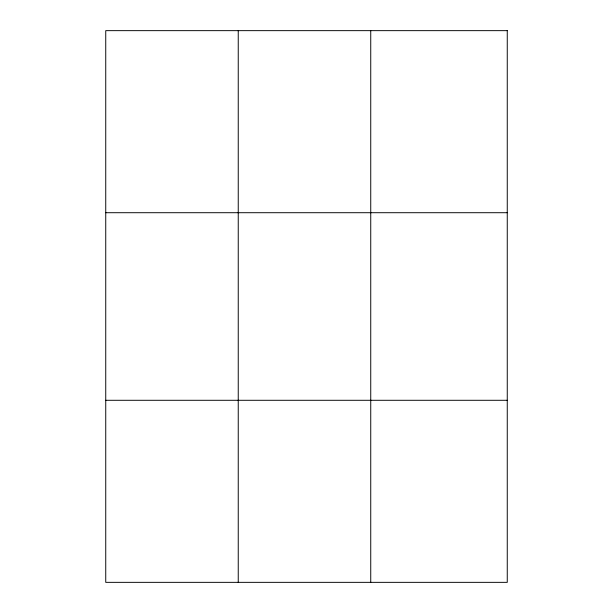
<?xml version="1.0" encoding="UTF-8"?>
<svg xmlns="http://www.w3.org/2000/svg" width="613" height="613" viewBox="0 0 613 613"><rect width="100%" height="100%" fill="white"/><g stroke="black" fill="none" stroke-linecap="round" stroke-linejoin="round"><path stroke-width="0.92" d="M238.242 30.65L238.242 582.35M370.742 30.65L370.742 582.35M105.742 212.711L507.257 212.711M105.742 400.289L507.257 400.289M507.257 30.65L507.257 582.35L105.742 582.35L105.742 30.65L507.257 30.65"/></g></svg>
